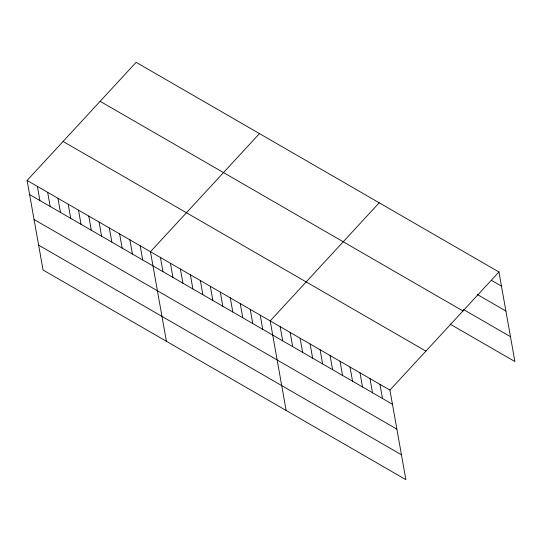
<?xml version="1.0" encoding="UTF-8"?>
<svg xmlns="http://www.w3.org/2000/svg" width="542" height="542" viewBox="0 0 542 542"><rect width="100%" height="100%" fill="white"/><g stroke="black" fill="none" stroke-linecap="round" stroke-linejoin="round"><path stroke-width="0.81" d="M27.1 180.445L389.928 390.098L405.883 479.67L43.055 270.018L27.1 180.445L136.117 62.33L498.945 271.982L514.9 361.555L450.043 324.082M259.476 133.61L150.459 251.725L166.414 341.304M379.21 202.796L270.194 320.911L286.149 410.484M389.928 390.098L498.945 271.982M491.492 280.383L501.465 286.149M477.394 294.563L505.903 311.033M463.43 309.496L510.469 336.677M100.141 101.307L462.97 310.959M63.075 141.462L425.904 351.114M29.627 194.612L392.449 404.264M34.058 219.496L396.886 429.149M38.624 245.133L401.453 454.785M379.949 384.332L382.476 398.499M369.969 378.567L372.496 392.733M359.996 372.801L362.517 386.968M350.017 367.036L352.544 381.202M340.037 361.27L342.564 375.437M330.064 355.505L332.585 369.671M320.085 349.739L322.605 363.906M310.105 343.974L312.632 358.14M300.126 338.208L302.653 352.375M290.153 332.442L292.673 346.609M280.173 326.677L282.694 340.843M260.214 315.146L262.741 329.312M250.241 309.38L252.762 323.547M240.262 303.615L242.782 317.781M230.282 297.849L232.809 312.016M220.303 292.084L222.83 306.25M210.33 286.318L212.85 300.485M200.35 280.553L202.877 294.719M190.371 274.787L192.898 288.954M180.398 269.022L182.918 283.188M170.418 263.256L172.939 277.423M160.439 257.491L162.966 271.657M140.182 245.783L142.709 259.957M129.904 239.842L132.424 254.015M119.619 233.907L122.146 248.073M109.342 227.965L111.862 242.132M99.064 222.024L101.584 236.197M88.78 216.082L91.307 230.255M78.502 210.14L81.022 224.313M68.217 204.205L70.745 218.372M57.94 198.264L60.467 212.437M47.662 192.322L50.182 206.495M37.378 186.38L39.905 200.554"/></g></svg>
